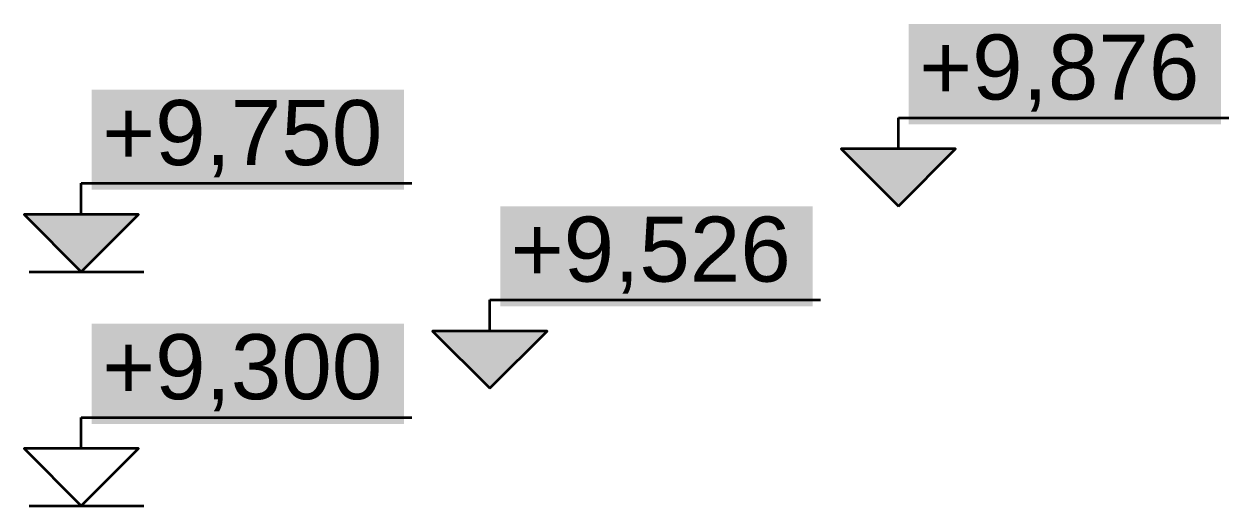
# Model space of a CAD drawing. Header units: metres. Extents: x -12.4 to 53.1, y -2.2 to 12.7.
# Drawn here: x 3.59 to 5.907, y 9.3 to 10.226 of the extents above; entities that cross this region are included whole.
import ezdxf

# ---------------------------------------------------------------- set-up
doc = ezdxf.new("R2010")
doc.units = ezdxf.units.M
doc.layers.add('A-MASKA', color=7, linetype='Continuous', lineweight=18)
doc.layers.add('A-RZEDNE', color=1, linetype='Continuous', lineweight=25)
doc.styles.add('PL_ARIAL', font='arial.ttf')

msp = doc.modelspace()

# ---------------------------------------------------------------- hatches: boundary and pattern name
at = {"layer": 'A-MASKA', "true_color": 0xffffff}
for points in [[(5.2915, 10.0335), (5.8923, 10.0335), (5.8923, 10.226), (5.2915, 10.226)], [(3.72, 9.9075), (4.3208, 9.9075), (4.3208, 10.1), (3.72, 10.1)], [(4.5058, 9.6835), (5.1065, 9.6835), (5.1065, 9.876), (4.5058, 9.876)], [(3.72, 9.4575), (4.3208, 9.4575), (4.3208, 9.65), (3.72, 9.65)]]:
    msp.add_hatch(color=7, dxfattribs=at).paths.add_polyline_path(points)
at = {"layer": 'A-RZEDNE', "true_color": 0x000000}
for points in [[(5.2715, 9.876), (5.3815, 9.986), (5.1615, 9.986)], [(3.7, 9.75), (3.81, 9.86), (3.59, 9.86)], [(4.4858, 9.526), (4.5958, 9.636), (4.3758, 9.636)]]:
    msp.add_hatch(color=7, dxfattribs=at).paths.add_polyline_path(points)

# ---------------------------------------------------------------- linework, layer by layer
at = {"layer": 'A-RZEDNE', "lineweight": 35, "ltscale": 0.05}
for points in [[(5.2715, 9.986), (5.2715, 10.046)], [(5.2715, 10.046), (5.9073, 10.046)], [(3.7, 9.86), (3.7, 9.92)], [(3.7, 9.92), (4.3358, 9.92)], [(3.6, 9.75), (3.82, 9.75)], [(4.4858, 9.636), (4.4858, 9.696)], [(4.4858, 9.696), (5.1215, 9.696)], [(3.7, 9.41), (3.7, 9.47)], [(3.7, 9.47), (4.3358, 9.47)], [(3.6, 9.3), (3.82, 9.3)]]:
    msp.add_lwpolyline(points, dxfattribs=at)
for points in [[(5.2715, 9.876), (5.3815, 9.986), (5.1615, 9.986)], [(3.7, 9.75), (3.81, 9.86), (3.59, 9.86)], [(4.4858, 9.526), (4.5958, 9.636), (4.3758, 9.636)], [(3.7, 9.3), (3.81, 9.41), (3.59, 9.41)]]:
    msp.add_lwpolyline(points, close=True, dxfattribs=at)

# ---------------------------------------------------------------- texts
at = {"layer": 'A-RZEDNE', "style": 'PL_ARIAL'}
for s, p in [('+9,876', (5.3115, 10.081)), ('+9,750', (3.74, 9.955)), ('+9,526', (4.5258, 9.731)), ('+9,300', (3.74, 9.505))]:
    msp.add_text(s, height=0.125, dxfattribs=at).set_placement(p)

doc.saveas('drawing.dxf')
